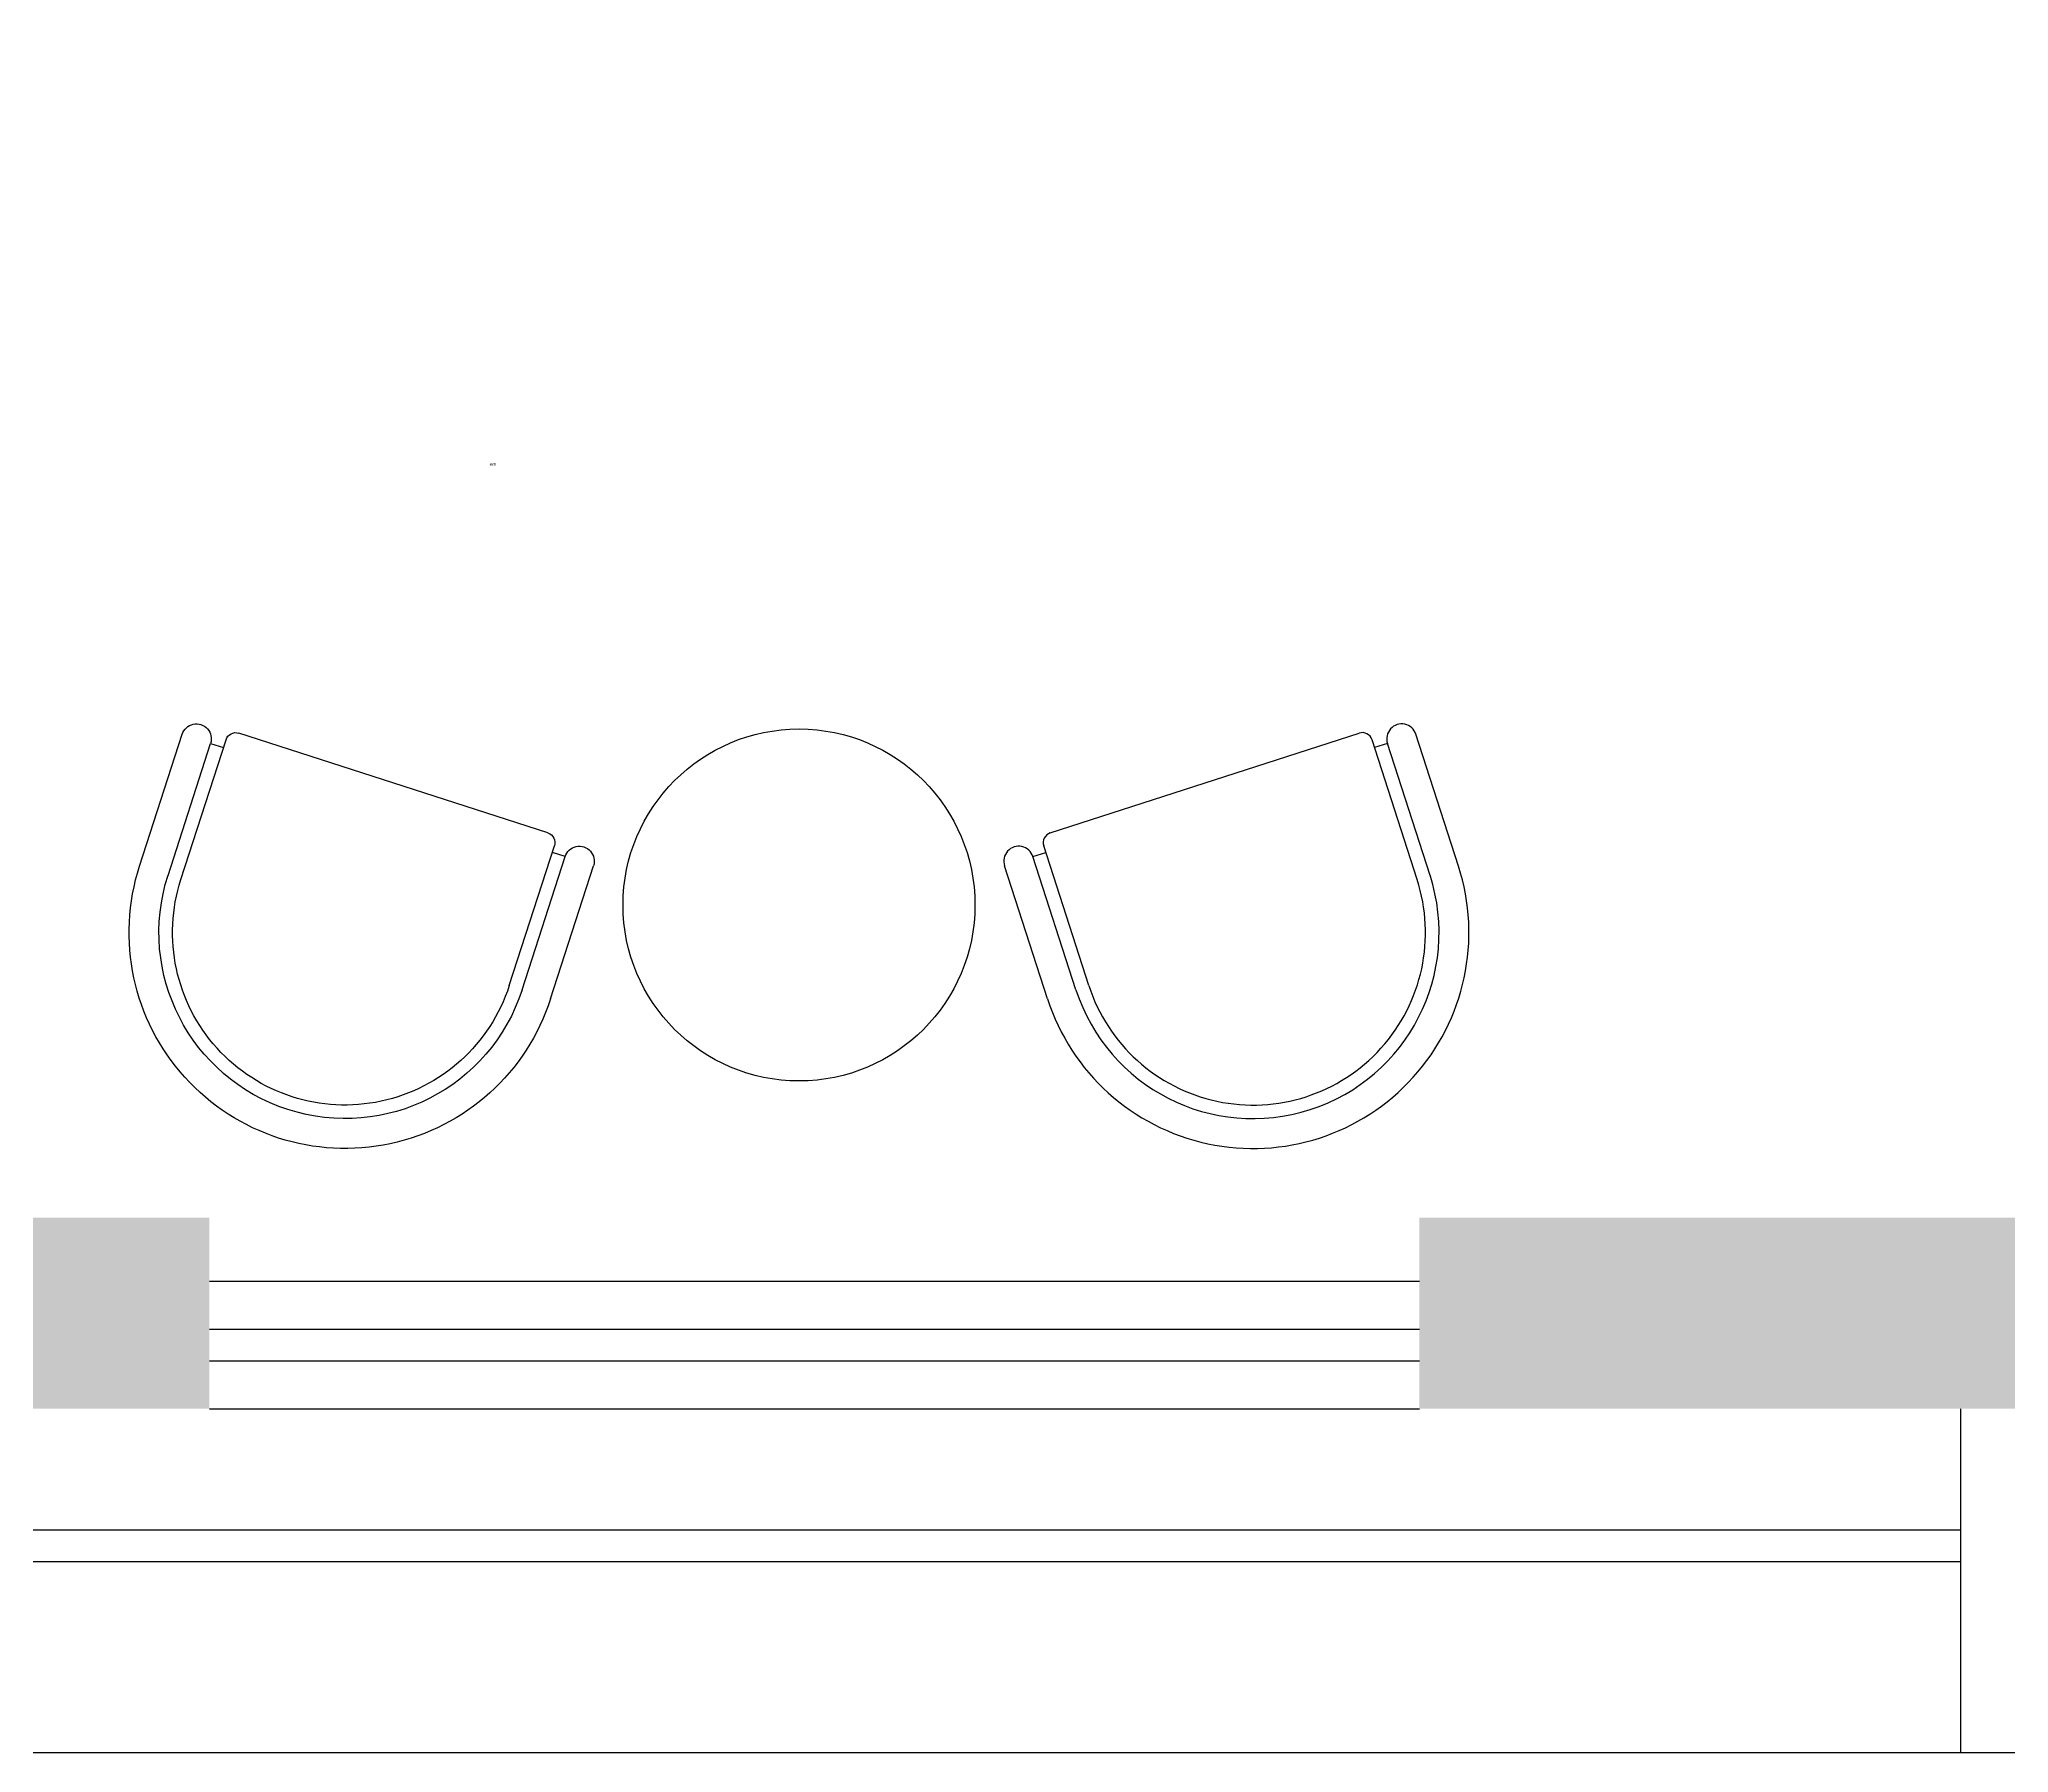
# Model space of a CAD drawing. Header units: centimetres. Extents: x 8510 to 16419, y -974 to 2536.
# Drawn here: x 9343.9 to 9653.1, y -241.9 to 27.1 of the extents above; entities that cross this region are included whole.
import ezdxf

# ---------------------------------------------------------------- set-up
doc = ezdxf.new("R2010")
doc.units = ezdxf.units.CM
for name, color, linetype in [('5', 5, 'Continuous'), ('AXIS', 3, 'Continuous'), ('楼梯', 6, 'Continuous'), ('窗线', 2, 'Continuous'), ('轴线', 1, 'Continuous')]:
    doc.layers.add(name, color=color, linetype=linetype)
doc.styles.add('文3.5', font='', dxfattribs={"height": 3.5})
doc.styles.get('文3.5').set_extended_font_data('PMingLiU')

# ---------------------------------------------------------------- blocks, each defined once
blk = doc.blocks.new('15')
at = {"layer": '5'}
for p, q in [((-326733.9, -97218.7), (-326801.4, -97427.8)), ((-326689.2, -97233.1), (-326756.7, -97442.2)), ((-326669, -97239.7), (-326739.9, -97459.2)), ((-326153.4, -97406.3), (-326224.3, -97625.8)), ((-326756.9, -97442.2), (-326736.7, -97448.5)), ((-326133.2, -97412.8), (-326200, -97619.9)), ((-326088.5, -97427.3), (-326155.3, -97634.3)), ((-326729.6, -97479.3), (-326244.4, -97636.1)), ((-326200, -97619.9), (-326220.3, -97613.3))]:
    blk.add_line(p, q, dxfattribs=at)
at = {"layer": '5', "extrusion": (0, 0, -1)}
for centre, major_axis, start_param, end_param in [((-326411.2, -97323), (-154.4, 301.9), -0.78537, 2.356223), ((-326411.2, -97323), (-133.3, 260), -0.784328, 2.357264), ((-326411.2, -97323), (-123.9, 240.9), -0.783289, 2.358304), ((-326779.1, -97435), (-16.6, 16.6), 2.668774, 5.810367), ((-326724.7, -97464.1), (-11.3, 11.3), 4.239571, 5.810367), ((-326239.5, -97620.9), (-11.3, 11.3), 2.668774, 4.239571), ((-326177.7, -97627.1), (-16.6, 16.6), 2.668774, 5.810367)]:
    blk.add_ellipse(centre, major_axis=major_axis, ratio=1, start_param=start_param, end_param=end_param, dxfattribs=at)

msp = doc.modelspace()

# ---------------------------------------------------------------- linework, layer by layer
at = {"layer": '5', "color": 7}
msp.add_circle((9463.16, -108.78), 27.63, dxfattribs=at)
at = {"layer": '楼梯', "color": 7}
msp.add_line((9160.58, -241.87), (9645.58, -241.87), dxfattribs=at)
at = {"layer": '窗线', "color": 7}
for p, q in [((9370.58, -167.87), (9560.58, -167.87)), ((9370.58, -175.37), (9560.58, -175.37)), ((9370.58, -180.37), (9560.58, -180.37)), ((9370.58, -187.87), (9560.58, -187.87))]:
    msp.add_line(p, q, dxfattribs=at)
for points in [[(9210.58, 27.13), (9190.58, 27.13), (9190.58, -211.87), (9645.58, -211.87)], [(9210.58, 22.13), (9195.58, 22.13), (9195.58, -206.87), (9645.58, -206.87)]]:
    msp.add_lwpolyline(points, dxfattribs=at)
at = {"layer": '轴线', "color": 7}
for p, q in [((9645.58, -187.87), (9645.58, -241.87)), ((9645.58, -241.87), (9720.58, -241.87))]:
    msp.add_line(p, q, dxfattribs=at)
for points in [[(9270.58, -187.87), (9370.58, -187.87), (9270.58, -157.87), (9370.58, -157.87)], [(9560.58, -187.87), (9820.58, -187.87), (9560.58, -157.87), (9820.58, -157.87)]]:
    msp.add_solid(points, dxfattribs=at)

# ---------------------------------------------------------------- block references
at = {"layer": '5', "color": 7, "linetype": 'Continuous', "yscale": 0.1, "zscale": 0.1, "rotation": 180}
for p, xscale in [((-23249.25, -9845.41), 0.1), ((42175.57, -9845.41), -0.1)]:
    msp.add_blockref('15', p, dxfattribs=dict(at, xscale=xscale))

# ---------------------------------------------------------------- texts
at = {"layer": 'AXIS', "color": 7, "style": '文3.5'}
msp.add_text('标间', height=0.35, dxfattribs=at).set_placement((9414.54, -39.78))

doc.saveas('drawing.dxf')
